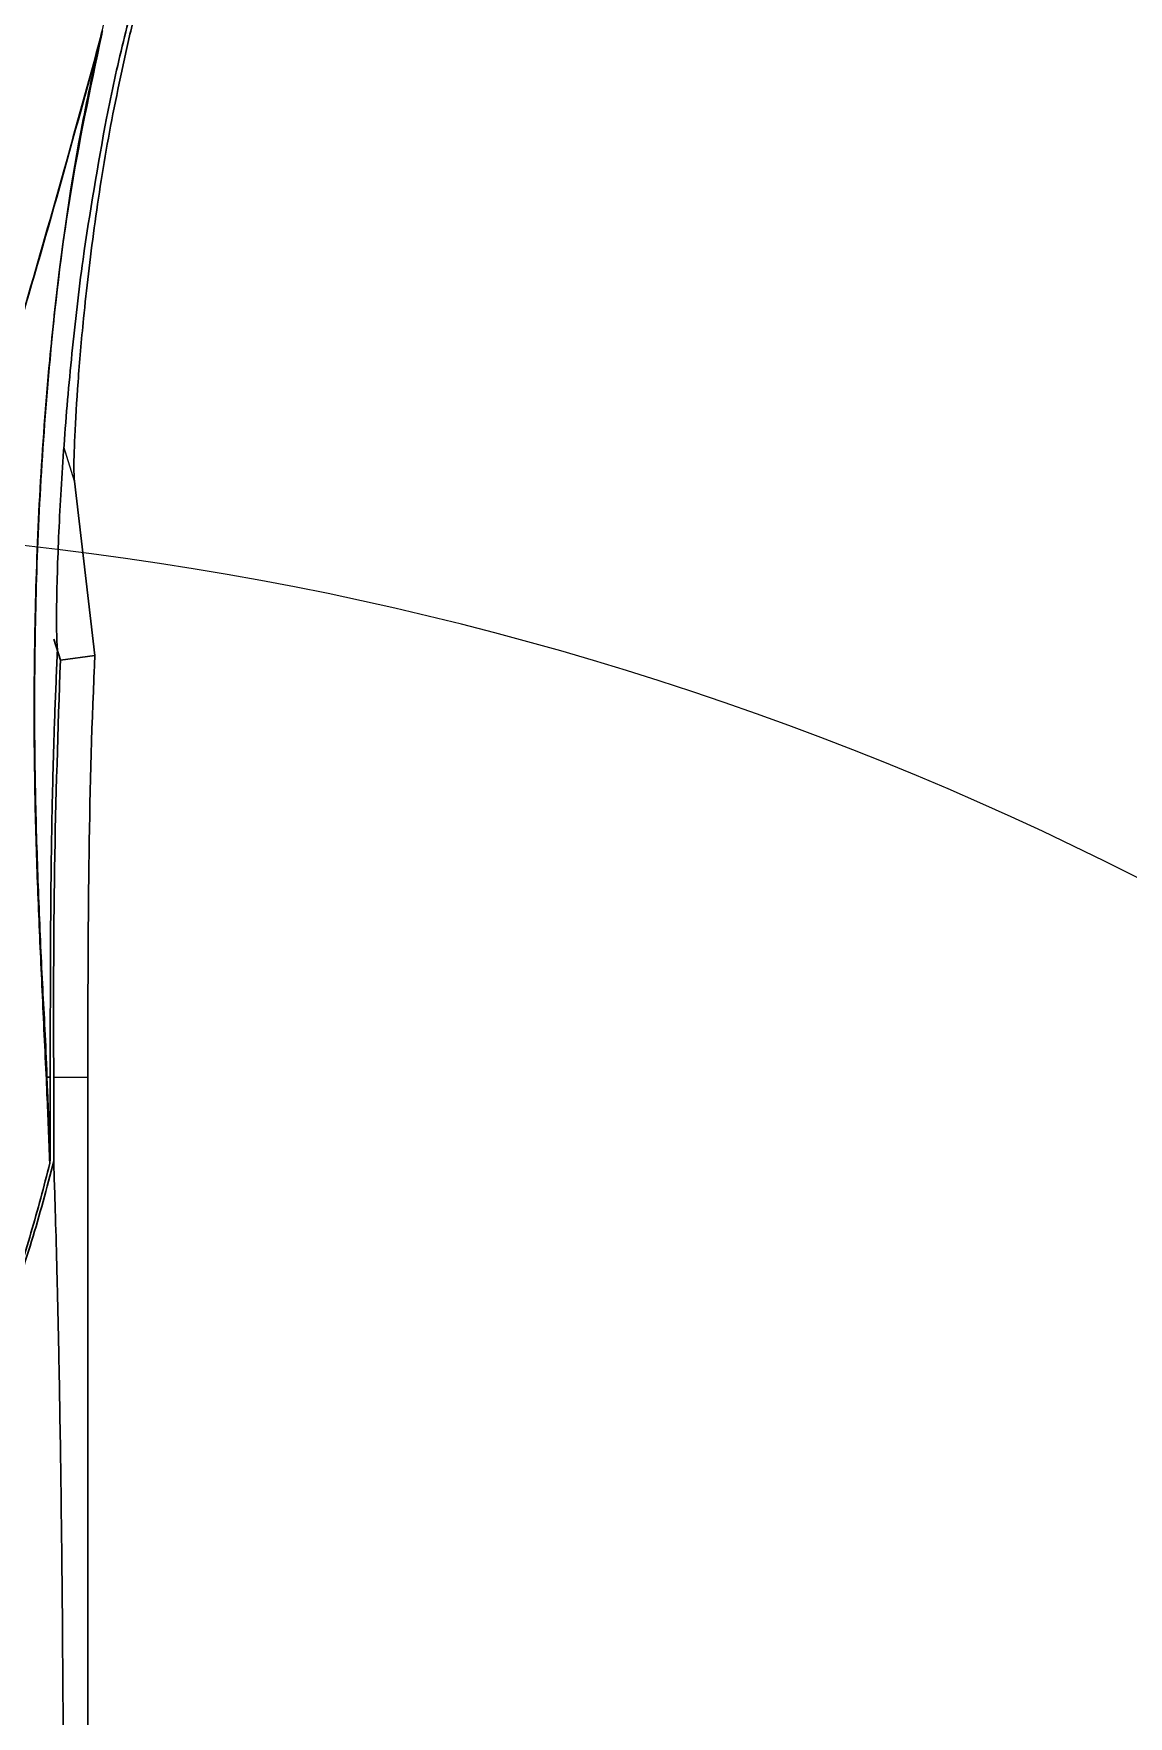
# Model space of a CAD drawing. Header units: millimetres. Extents: x 0 to 8400, y 0 to 5940.
# Drawn here: x 2386.2 to 2442.8, y 4333.3 to 4420.3 of the extents above; entities that cross this region are included whole.
import ezdxf

# ---------------------------------------------------------------- set-up
doc = ezdxf.new("R2010")
doc.units = ezdxf.units.MM
doc.linetypes.add('CENTERX2', pattern=[20.32, 12.7, -2.54, 2.54, -2.54])

msp = doc.modelspace()

# ---------------------------------------------------------------- linework, layer by layer
at = {"color": 7, "linetype": 'Continuous', "lineweight": 30}
for p, q in [((2389.766, 4420.498), (2389.559, 4419.733)), ((2389.366, 4388.169), (2388.304, 4397.197)), ((2387.584, 4387.943), (2387.252, 4389.028)), ((2387.429, 4388.448), (2387.401, 4388.936)), ((2389.366, 4388.169), (2387.584, 4387.943)), ((2386.885, 4366.36), (2387.059, 4366.36)), ((2387.059, 4362.136), (2387.059, 4366.36)), ((2387.237, 4362.016), (2387.237, 4366.36)), ((2389.007, 4366.36), (2389.007, 4328.397)), ((2387.035, 4361.914), (2387.059, 4362.136))]:
    msp.add_line(p, q, dxfattribs=at)
at = {"color": 8, "linetype": 'Continuous', "lineweight": 15}
for p, q in [((2388.304, 4397.197), (2387.764, 4398.963)), ((2386.885, 4366.36), (2386.919, 4365.598)), ((2387.237, 4366.36), (2389.007, 4366.36))]:
    msp.add_line(p, q, dxfattribs=at)
at = {"color": 7, "linetype": 'Continuous', "lineweight": 15}
for centre, radius, start, end in [((2367.65, 4229.008), 713.179, 314.966774, 189.876122), ((2367.714, 4228.587), 166.24, 238.83334, 117.46374)]:
    msp.add_arc(centre, radius, start, end, dxfattribs=at)
at = {"color": 7, "linetype": 'CENTERX2', "lineweight": 0}
msp.add_arc((2367.714, 4228.587), 373.23, 13.29144, 248.81856, dxfattribs=at)
at = {"color": 7, "linetype": 'Continuous', "lineweight": 30}
msp.add_arc((2386.577, 4366.371), 0.309, 335.10992, 357.88218, dxfattribs=at)
at = {"color": 8, "linetype": 'Continuous', "lineweight": 15}
msp.add_arc((2386.617, 4365.61), 0.302, 334.7661, 357.82984, dxfattribs=at)
for points, knots in [([(2389.559, 4419.733), (2389.767, 4420.591), (2390.281, 4422.717), (2391.406, 4426.532), (2393.049, 4431.152), (2394.662, 4434.358), (2395.472, 4435.968)], [0, 0, 0, 0, 0.15447, 0.383077, 0.690196, 1, 1, 1, 1]), ([(2386.89, 4365.481), (2386.88, 4365.704), (2386.869, 4365.958), (2386.858, 4366.21), (2386.857, 4366.241)], [0, 0, 0, 0, 0.874157, 1, 1, 1, 1])]:
    msp.add_open_spline(points, degree=3, knots=knots, dxfattribs=at)
at = {"color": 7, "linetype": 'Continuous', "lineweight": 30}
for points, knots in [([(2395.872, 4433.772), (2395.069, 4432), (2393.415, 4428.354), (2392.06, 4423.861), (2391.383, 4421.134), (2391.178, 4420.309)], [0, 0, 0, 0, 0.397361, 0.817528, 1, 1, 1, 1]), ([(2389.964, 4415.968), (2390.239, 4417.29), (2390.791, 4419.945), (2391.539, 4422.582), (2391.915, 4423.906)], [0, 0, 0, 0, 0.498288, 1, 1, 1, 1]), ([(2389.717, 4420.305), (2389.119, 4417.461), (2387.922, 4411.774), (2387.037, 4403.876), (2386.508, 4396.781), (2386.276, 4390.551), (2386.227, 4384.899), (2386.301, 4379.906), (2386.461, 4375.422), (2386.66, 4370.835), (2386.826, 4368.249), (2386.885, 4366.36), (2386.885, 4366.36)], [0, 0, 0, 0, 0.128907, 0.257824, 0.365756, 0.474065, 0.58201, 0.686273, 0.790759, 0.895452, 0.999999, 1, 1, 1, 1]), ([(2391.178, 4420.309), (2390.805, 4418.614), (2390.059, 4415.221), (2389.301, 4410.267), (2388.793, 4405.934), (2388.478, 4402.265), (2388.313, 4399.503), (2388.268, 4397.79), (2388.295, 4397.343), (2388.304, 4397.197)], [0, 0, 0, 0, 0.181845, 0.363939, 0.545471, 0.682268, 0.818586, 0.940679, 1, 1, 1, 1]), ([(2373.934, 4377.546), (2374.317, 4378.413), (2375.085, 4380.149), (2376.941, 4383.46), (2379.496, 4388.568), (2382.458, 4395.623), (2385.912, 4406.405), (2388.145, 4414.557), (2389.616, 4419.929)], [0, 0, 0, 0, 0.062709, 0.125543, 0.251083, 0.440597, 0.631305, 1, 1, 1, 1]), ([(2374.828, 4379.505), (2375.668, 4381.097), (2377.35, 4384.281), (2380.243, 4390.186), (2383.097, 4397.421), (2386.233, 4407.678), (2388.294, 4415.147), (2389.559, 4419.733)], [0, 0, 0, 0, 0.125706, 0.251409, 0.458996, 0.66781, 1, 1, 1, 1]), ([(2386.857, 4366.241), (2386.784, 4367.787), (2386.639, 4370.881), (2386.434, 4375.276), (2386.28, 4379.826), (2386.208, 4384.819), (2386.258, 4390.489), (2386.495, 4396.732), (2386.871, 4401.934), (2387.5, 4408.109), (2388.241, 4413.629), (2389.281, 4418.393), (2389.616, 4419.929)], [0, 0, 0, 0, 0.105054, 0.210253, 0.315242, 0.420009, 0.528607, 0.637569, 0.746154, 0.782865, 0.930005, 1, 1, 1, 1]), ([(2387.401, 4388.936), (2387.394, 4389.149), (2387.378, 4389.575), (2387.382, 4390.763), (2387.418, 4392.413), (2387.526, 4395.238), (2387.745, 4399.018), (2388.158, 4403.774), (2388.798, 4409.43), (2389.528, 4413.523), (2389.964, 4415.968)], [0, 0, 0, 0, 0.0495907, 0.0993627, 0.1821693, 0.2652212, 0.4285941, 0.5927735, 0.7567733, 1, 1, 1, 1]), ([(2387.059, 4366.36), (2387.06, 4367.676), (2387.061, 4370.098), (2387.073, 4373.414), (2387.092, 4376.328), (2387.132, 4379.209), (2387.199, 4382.24), (2387.296, 4385.373), (2387.385, 4387.432), (2387.429, 4388.448)], [0, 0, 0, 0, 0.178775, 0.328857, 0.450256, 0.574448, 0.72009, 0.861938, 1, 1, 1, 1]), ([(2387.237, 4366.36), (2387.23, 4369.957), (2387.217, 4377.154), (2387.461, 4384.346), (2387.584, 4387.943)], [0, 0, 0, 0, 0.499906, 1, 1, 1, 1]), ([(2389.366, 4388.169), (2389.348, 4387.764), (2389.178, 4383.93), (2389.005, 4376.66), (2389.006, 4369.794), (2389.007, 4366.36)], [0, 0, 0, 0, 0.055718, 0.527719, 1, 1, 1, 1]), ([(2387.035, 4361.914), (2387.011, 4362.524), (2386.965, 4363.75), (2386.915, 4364.902), (2386.89, 4365.481)], [0, 0, 0, 0, 0.497801, 1, 1, 1, 1]), ([(2386.919, 4365.598), (2386.944, 4365.018), (2386.992, 4363.898), (2387.037, 4362.71), (2387.059, 4362.136)], [0, 0, 0, 0, 0.517927, 1, 1, 1, 1]), ([(2387.237, 4362.022), (2386.875, 4360.635), (2386.15, 4357.862), (2384.247, 4352.452), (2383.043, 4348.325), (2382.241, 4345.574)], [0, 0, 0, 0, 0.249881, 0.50004, 1, 1, 1, 1]), ([(2387.035, 4361.914), (2386.725, 4360.709), (2386.104, 4358.299), (2384.517, 4353.58), (2383.438, 4350.006), (2382.719, 4347.623)], [0, 0, 0, 0, 0.249817, 0.499829, 1, 1, 1, 1]), ([(2387.237, 4362.017), (2387.271, 4360.964), (2387.334, 4359.034), (2387.415, 4355.977), (2387.484, 4352.972), (2387.563, 4348.816), (2387.641, 4343.36), (2387.706, 4336.441), (2387.73, 4331.681), (2387.742, 4329.234)], [0, 0, 0, 0, 0.118507, 0.21707, 0.315056, 0.413046, 0.605485, 0.797144, 1, 1, 1, 1])]:
    msp.add_open_spline(points, degree=3, knots=knots, dxfattribs=at)

doc.saveas('drawing.dxf')
